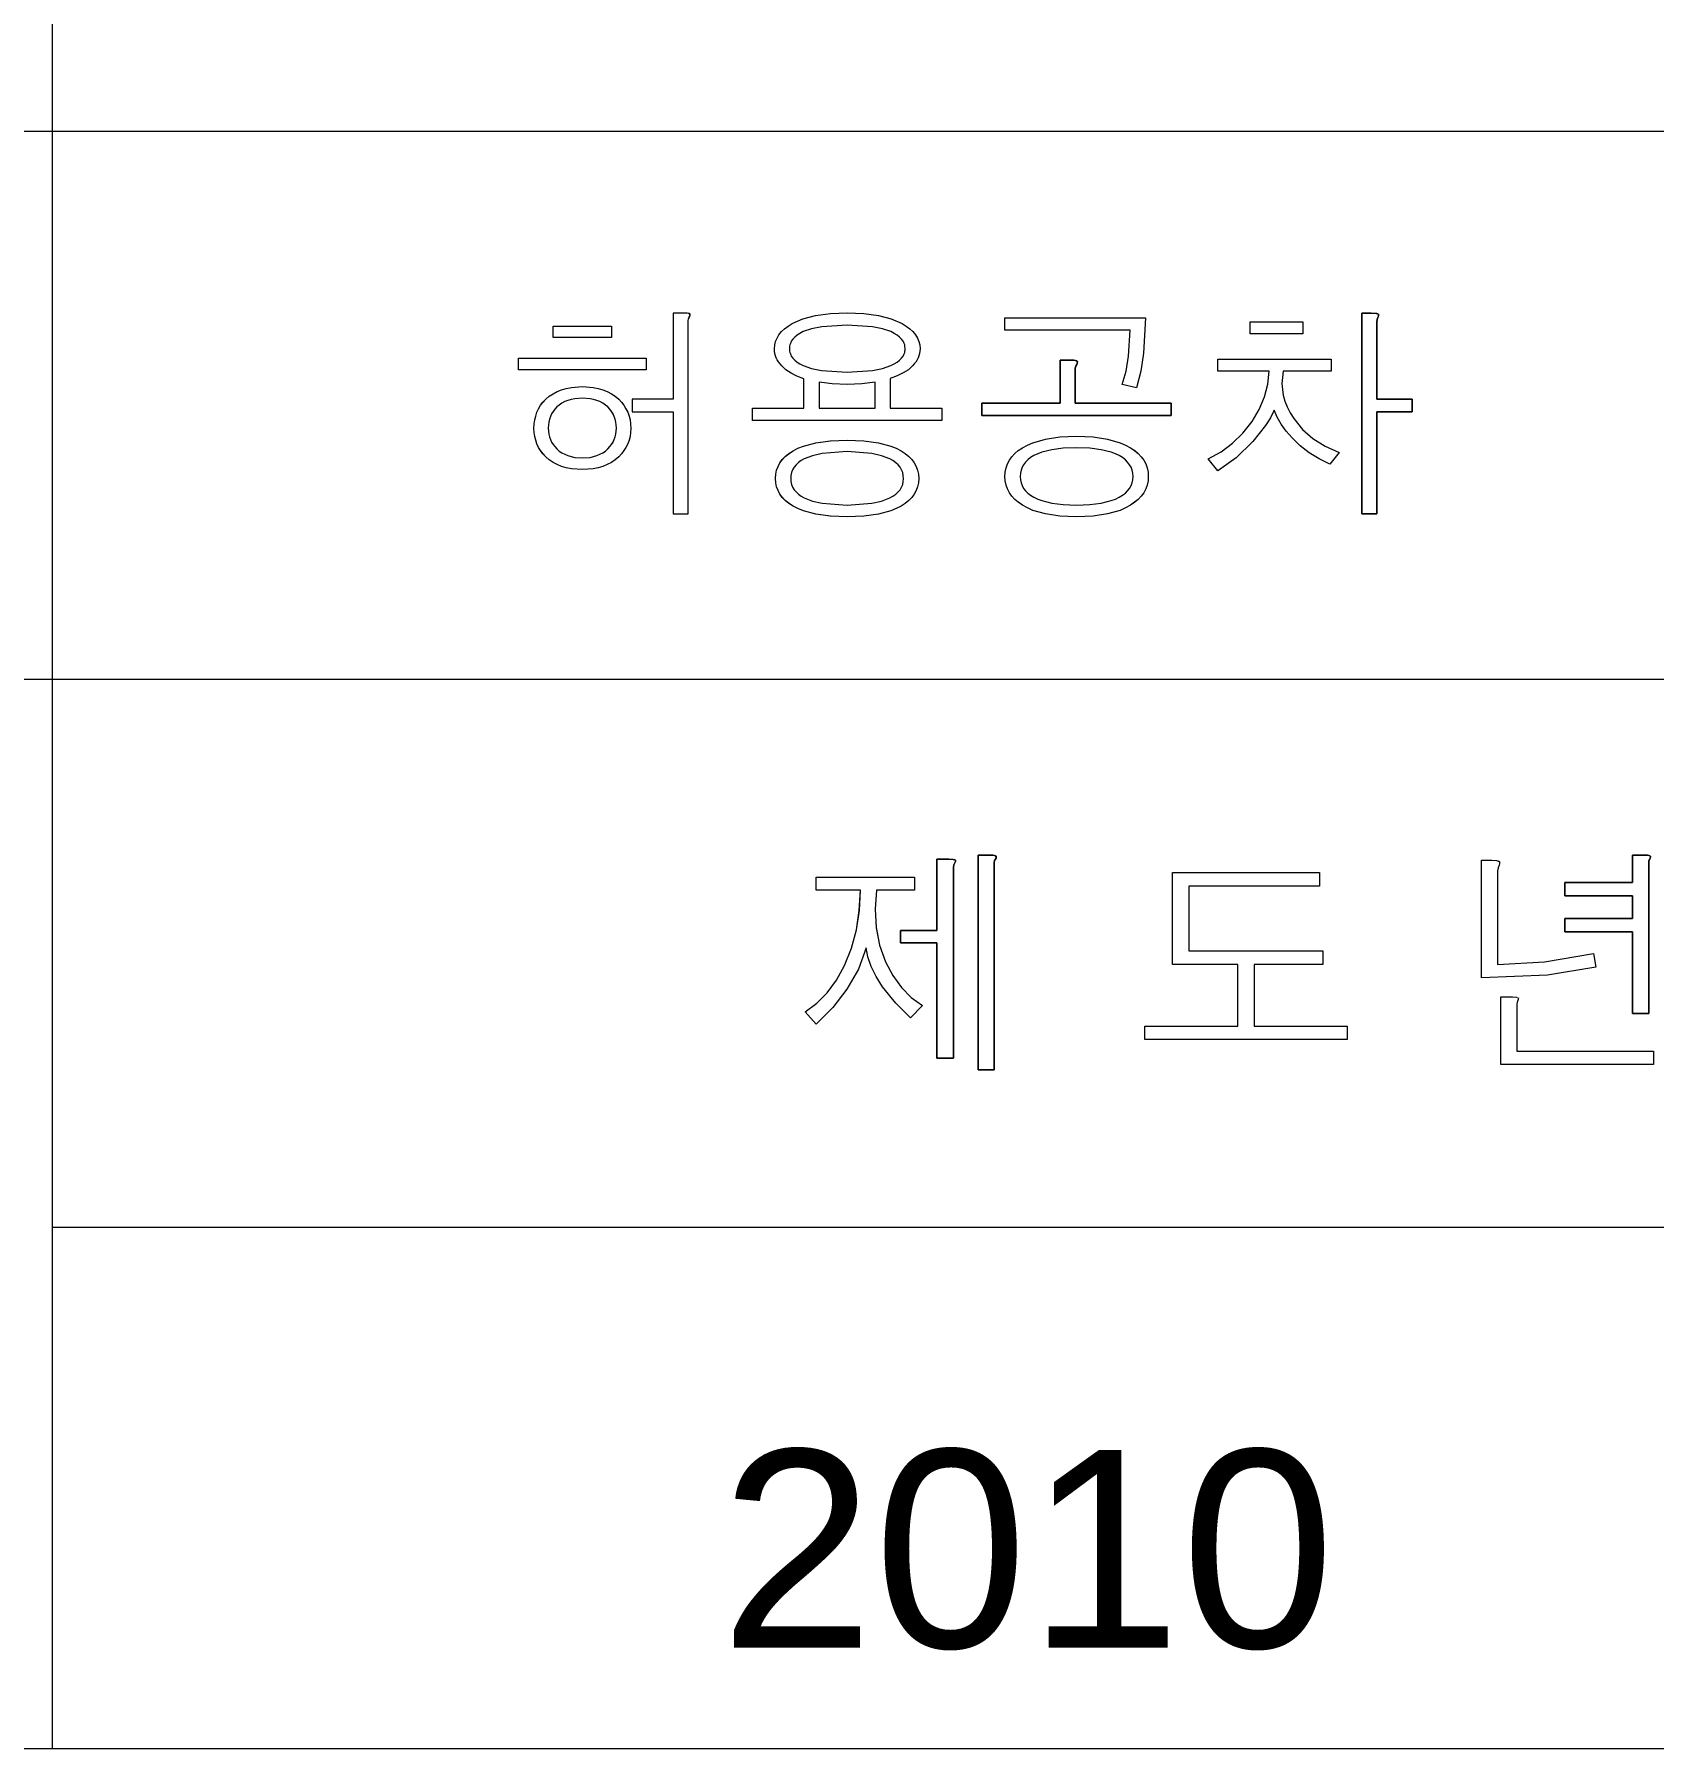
# Model space of a CAD drawing. Header units: inches. Extents: x -551 to -341, y 564 to 861.
# Drawn here: x -485.14 to -460.58, y 807.61 to 833.61 of the extents above; entities that cross this region are included whole.
import ezdxf

# ---------------------------------------------------------------- set-up
doc = ezdxf.new("R2010")
doc.units = ezdxf.units.IN
doc.header["$LTSCALE"] = 0.03937
doc.header["$MEASUREMENT"] = 0
doc.layers.add('______', color=7, linetype='Continuous')
doc.layers.add('______ 1', color=7, linetype='Continuous')

# ---------------------------------------------------------------- blocks, each defined once
blk = doc.blocks.new('BLOCK 19')
at = {"layer": '______ 1', "color": 18, "lineweight": 9}
blk.add_lwpolyline([(196.386, -28.618), (16.646, -28.618)], dxfattribs=at)
blk = doc.blocks.new('BLOCK 18')
at = {"layer": '______ 1', "color": 18, "lineweight": 9}
blk.add_lwpolyline([(196.386, -53.15), (16.646, -53.15)], dxfattribs=at)
blk = doc.blocks.new('BLOCK 17')
at = {"layer": '______ 1', "color": 18, "lineweight": 9}
blk.add_lwpolyline([(196.386, -36.931), (16.646, -36.931)], dxfattribs=at)
blk = doc.blocks.new('BLOCK 11')
at = {"layer": '______ 1', "color": 18, "lineweight": 9}
blk.add_lwpolyline([(196.386, -45.243), (66.517, -45.243)], dxfattribs=at)
blk = doc.blocks.new('BLOCK 2')
at = {"layer": '______ 1', "lineweight": 0}
for points in [[(77.579, -32.175), (77.532, -32.114), (77.511, -32.085), (77.497, -32.053), (77.486, -32.021), (77.477, -31.986), (77.471, -31.951), (77.471, -31.916), (77.473, -31.857), (77.486, -31.805), (77.509, -31.753), (77.538, -31.703), (77.576, -31.656), (77.62, -31.613), (77.675, -31.572), (77.739, -31.534), (77.902, -31.464), (78.094, -31.411), (78.319, -31.382), (78.573, -31.371), (78.824, -31.382), (79.048, -31.411), (79.241, -31.464), (79.404, -31.534), (79.468, -31.572), (79.523, -31.613), (79.57, -31.656), (79.608, -31.703), (79.637, -31.753), (79.66, -31.805), (79.672, -31.857), (79.678, -31.916), (79.675, -31.954), (79.669, -31.989), (79.66, -32.021), (79.648, -32.053), (79.634, -32.085), (79.613, -32.117), (79.59, -32.146), (79.564, -32.175), (79.5, -32.234), (79.421, -32.283), (79.328, -32.327), (79.226, -32.365), (79.226, -32.817), (80.007, -32.817), (80.007, -33.003), (77.135, -33.003), (77.135, -32.817), (77.917, -32.817), (77.917, -32.371), (77.811, -32.33), (77.721, -32.286), (77.643, -32.234), (77.579, -32.175)], [(83.095, -31.446), (83.069, -31.983), (83.025, -32.257), (82.961, -32.51), (82.742, -32.458), (82.803, -32.257), (82.841, -32.03), (82.864, -31.636), (80.966, -31.636), (80.966, -31.446), (83.095, -31.446)], [(74.999, -31.572), (74.999, -31.747), (74.112, -31.747), (74.112, -31.572), (74.999, -31.572)], [(77.905, -31.656), (77.855, -31.682), (77.815, -31.709), (77.777, -31.738), (77.748, -31.77), (77.724, -31.802), (77.716, -31.819), (77.71, -31.837), (77.704, -31.857), (77.698, -31.875), (77.695, -31.916), (77.698, -31.954), (77.704, -31.974), (77.71, -31.992), (77.716, -32.009), (77.724, -32.027), (77.748, -32.059), (77.777, -32.091), (77.815, -32.117), (77.855, -32.143), (77.905, -32.169), (78.033, -32.213), (78.185, -32.245), (78.573, -32.271), (78.955, -32.245), (79.107, -32.213), (79.234, -32.169), (79.284, -32.143), (79.328, -32.117), (79.366, -32.091), (79.398, -32.059), (79.421, -32.027), (79.43, -32.009), (79.439, -31.992), (79.445, -31.974), (79.447, -31.954), (79.45, -31.936), (79.45, -31.916), (79.447, -31.875), (79.445, -31.857), (79.439, -31.837), (79.43, -31.819), (79.421, -31.802), (79.398, -31.77), (79.366, -31.738), (79.328, -31.709), (79.284, -31.682), (79.234, -31.656), (79.107, -31.613), (78.955, -31.584), (78.573, -31.557), (78.188, -31.584), (78.033, -31.613), (77.905, -31.656)], [(85.483, -31.505), (85.483, -31.691), (84.687, -31.691), (84.687, -31.505), (85.483, -31.505)], [(75.525, -32.059), (75.525, -32.237), (73.587, -32.237), (73.587, -32.059), (75.525, -32.059)], [(81.803, -32.741), (81.803, -32.088), (81.975, -32.088), (82.01, -32.091), (82.037, -32.094), (82.045, -32.097), (82.054, -32.1), (82.057, -32.1), (82.06, -32.103), (82.063, -32.103), (82.063, -32.105), (82.063, -32.108), (82.066, -32.108), (82.066, -32.111), (82.066, -32.117), (82.063, -32.123), (82.06, -32.138), (82.054, -32.152), (82.04, -32.181), (82.033, -32.21), (82.033, -32.741), (83.488, -32.741), (83.488, -32.927), (80.616, -32.927), (80.616, -32.741), (81.803, -32.741)], [(85.914, -32.071), (85.914, -32.257), (85.188, -32.257), (85.174, -32.35), (85.168, -32.441), (85.174, -32.534), (85.188, -32.621), (85.212, -32.712), (85.246, -32.799), (85.29, -32.887), (85.346, -32.974), (85.48, -33.138), (85.638, -33.277), (85.824, -33.394), (86.037, -33.487), (85.894, -33.665), (85.731, -33.586), (85.582, -33.493), (85.445, -33.388), (85.322, -33.269), (85.229, -33.164), (85.153, -33.058), (85.095, -32.951), (85.051, -32.846), (84.993, -32.963), (84.92, -33.079), (84.728, -33.324), (84.473, -33.569), (84.194, -33.767), (84.048, -33.586), (84.244, -33.479), (84.418, -33.35), (84.576, -33.196), (84.713, -33.021), (84.824, -32.837), (84.903, -32.647), (84.955, -32.455), (84.975, -32.257), (84.194, -32.257), (84.194, -32.071), (85.914, -32.071)], [(75.106, -32.68), (75.147, -32.727), (75.185, -32.773), (75.217, -32.826), (75.243, -32.878), (75.263, -32.936), (75.278, -32.995), (75.287, -33.056), (75.29, -33.123), (75.287, -33.184), (75.278, -33.246), (75.263, -33.303), (75.243, -33.359), (75.217, -33.412), (75.185, -33.461), (75.147, -33.508), (75.106, -33.554), (75.051, -33.598), (74.996, -33.639), (74.932, -33.671), (74.867, -33.7), (74.795, -33.72), (74.718, -33.735), (74.555, -33.747), (74.389, -33.735), (74.311, -33.72), (74.24, -33.7), (74.173, -33.671), (74.112, -33.639), (74.053, -33.598), (74.001, -33.554), (73.958, -33.508), (73.922, -33.461), (73.891, -33.412), (73.867, -33.359), (73.847, -33.303), (73.832, -33.246), (73.824, -33.184), (73.821, -33.123), (73.824, -33.056), (73.832, -32.995), (73.847, -32.936), (73.867, -32.878), (73.891, -32.826), (73.922, -32.773), (73.958, -32.727), (74.001, -32.68), (74.053, -32.636), (74.112, -32.598), (74.173, -32.563), (74.24, -32.537), (74.311, -32.516), (74.389, -32.502), (74.555, -32.49), (74.718, -32.502), (74.795, -32.516), (74.867, -32.537), (74.932, -32.563), (74.996, -32.598), (75.051, -32.636), (75.106, -32.68)], [(78.795, -32.447), (78.57, -32.458), (78.343, -32.447), (78.147, -32.423), (78.147, -32.817), (78.995, -32.817), (78.995, -32.423), (78.795, -32.447)], [(74.167, -32.799), (74.138, -32.834), (74.112, -32.866), (74.089, -32.904), (74.071, -32.942), (74.056, -32.983), (74.048, -33.027), (74.041, -33.071), (74.039, -33.12), (74.041, -33.164), (74.048, -33.211), (74.056, -33.251), (74.071, -33.292), (74.089, -33.33), (74.112, -33.368), (74.138, -33.4), (74.167, -33.432), (74.205, -33.467), (74.243, -33.493), (74.287, -33.516), (74.334, -33.537), (74.383, -33.551), (74.439, -33.563), (74.555, -33.572), (74.672, -33.563), (74.724, -33.551), (74.773, -33.537), (74.82, -33.516), (74.864, -33.493), (74.905, -33.467), (74.943, -33.432), (74.972, -33.4), (74.999, -33.368), (75.019, -33.33), (75.039, -33.292), (75.054, -33.251), (75.063, -33.211), (75.069, -33.164), (75.071, -33.12), (75.069, -33.071), (75.063, -33.027), (75.054, -32.983), (75.039, -32.942), (75.019, -32.904), (74.999, -32.866), (74.972, -32.834), (74.943, -32.799), (74.905, -32.77), (74.864, -32.741), (74.82, -32.718), (74.773, -32.7), (74.724, -32.686), (74.672, -32.674), (74.555, -32.665), (74.439, -32.674), (74.383, -32.686), (74.334, -32.7), (74.287, -32.718), (74.243, -32.741), (74.205, -32.77), (74.167, -32.799)], [(82.87, -33.417), (82.934, -33.461), (82.987, -33.505), (83.034, -33.554), (83.071, -33.607), (83.101, -33.662), (83.121, -33.724), (83.136, -33.788), (83.138, -33.855), (83.136, -33.919), (83.121, -33.983), (83.101, -34.041), (83.071, -34.099), (83.034, -34.152), (82.987, -34.202), (82.934, -34.245), (82.87, -34.289), (82.795, -34.33), (82.713, -34.368), (82.523, -34.42), (82.302, -34.455), (82.051, -34.467), (81.8, -34.455), (81.579, -34.42), (81.39, -34.368), (81.305, -34.33), (81.231, -34.289), (81.167, -34.245), (81.115, -34.202), (81.069, -34.152), (81.033, -34.099), (81.004, -34.041), (80.984, -33.983), (80.97, -33.919), (80.966, -33.855), (80.97, -33.788), (80.984, -33.724), (81.004, -33.662), (81.033, -33.607), (81.069, -33.554), (81.115, -33.505), (81.167, -33.461), (81.231, -33.417), (81.305, -33.376), (81.39, -33.342), (81.579, -33.286), (81.8, -33.254), (82.051, -33.242), (82.302, -33.254), (82.523, -33.286), (82.713, -33.342), (82.795, -33.376), (82.87, -33.417)], [(79.389, -33.464), (79.45, -33.505), (79.506, -33.549), (79.553, -33.595), (79.59, -33.645), (79.62, -33.7), (79.64, -33.755), (79.655, -33.82), (79.657, -33.884), (79.655, -33.948), (79.64, -34.009), (79.62, -34.068), (79.59, -34.12), (79.553, -34.172), (79.506, -34.219), (79.45, -34.263), (79.389, -34.304), (79.316, -34.341), (79.232, -34.374), (79.045, -34.426), (78.824, -34.455), (78.57, -34.467), (78.316, -34.455), (78.097, -34.426), (77.908, -34.374), (77.824, -34.341), (77.751, -34.304), (77.687, -34.263), (77.634, -34.219), (77.587, -34.172), (77.553, -34.12), (77.523, -34.068), (77.502, -34.009), (77.488, -33.948), (77.486, -33.884), (77.488, -33.82), (77.502, -33.755), (77.523, -33.7), (77.553, -33.645), (77.587, -33.595), (77.634, -33.549), (77.687, -33.505), (77.751, -33.464), (77.824, -33.426), (77.908, -33.394), (78.097, -33.342), (78.316, -33.312), (78.57, -33.301), (78.824, -33.312), (79.045, -33.342), (79.232, -33.394), (79.316, -33.426), (79.389, -33.464)], [(77.922, -33.586), (77.873, -33.613), (77.832, -33.642), (77.797, -33.677), (77.768, -33.712), (77.745, -33.75), (77.728, -33.794), (77.718, -33.837), (77.716, -33.887), (77.718, -33.931), (77.728, -33.974), (77.745, -34.015), (77.768, -34.053), (77.797, -34.088), (77.832, -34.12), (77.873, -34.152), (77.922, -34.178), (78.045, -34.225), (78.194, -34.26), (78.57, -34.286), (78.946, -34.26), (79.095, -34.225), (79.217, -34.178), (79.267, -34.152), (79.311, -34.12), (79.346, -34.088), (79.374, -34.053), (79.398, -34.015), (79.416, -33.974), (79.424, -33.931), (79.427, -33.887), (79.424, -33.837), (79.416, -33.794), (79.398, -33.753), (79.374, -33.714), (79.346, -33.677), (79.311, -33.645), (79.267, -33.613), (79.217, -33.586), (79.095, -33.54), (78.946, -33.505), (78.57, -33.476), (78.194, -33.505), (78.045, -33.54), (77.922, -33.586)], [(81.404, -33.537), (81.354, -33.566), (81.313, -33.601), (81.276, -33.636), (81.246, -33.674), (81.226, -33.714), (81.209, -33.758), (81.2, -33.805), (81.197, -33.855), (81.2, -33.904), (81.209, -33.948), (81.226, -33.992), (81.246, -34.033), (81.276, -34.07), (81.313, -34.105), (81.354, -34.137), (81.404, -34.166), (81.462, -34.196), (81.527, -34.219), (81.675, -34.257), (81.85, -34.28), (82.051, -34.286), (82.252, -34.28), (82.427, -34.257), (82.576, -34.219), (82.64, -34.196), (82.698, -34.166), (82.748, -34.137), (82.792, -34.105), (82.826, -34.07), (82.855, -34.033), (82.879, -33.992), (82.897, -33.948), (82.906, -33.904), (82.908, -33.855), (82.906, -33.805), (82.897, -33.758), (82.879, -33.714), (82.855, -33.674), (82.826, -33.636), (82.792, -33.601), (82.748, -33.566), (82.698, -33.537), (82.64, -33.51), (82.576, -33.484), (82.427, -33.449), (82.252, -33.426), (82.051, -33.417), (81.85, -33.426), (81.675, -33.449), (81.527, -33.484), (81.462, -33.51), (81.404, -33.537)], [(79.934, -40.738), (79.934, -39.657), (80.112, -39.657), (80.179, -39.663), (80.203, -39.666), (80.208, -39.668), (80.211, -39.671), (80.215, -39.671), (80.215, -39.674), (80.217, -39.674), (80.217, -39.677), (80.217, -39.68), (80.217, -39.683), (80.215, -39.686), (80.211, -39.701), (80.203, -39.715), (80.188, -39.744), (80.185, -39.782), (80.185, -42.674), (79.934, -42.674), (79.934, -40.928), (79.383, -40.928), (79.383, -40.738), (79.934, -40.738)], [(80.751, -39.598), (80.783, -39.598), (80.806, -39.601), (80.815, -39.604), (80.824, -39.607), (80.826, -39.607), (80.83, -39.61), (80.832, -39.61), (80.832, -39.613), (80.832, -39.616), (80.832, -39.619), (80.832, -39.625), (80.832, -39.63), (80.83, -39.642), (80.821, -39.66), (80.806, -39.68), (80.803, -39.709), (80.803, -42.855), (80.558, -42.855), (80.558, -39.598), (80.751, -39.598)], [(88.462, -39.694), (88.465, -39.694), (88.465, -39.697), (88.468, -39.697), (88.468, -39.701), (88.468, -39.703), (88.468, -39.706), (88.468, -39.712), (88.468, -39.721), (88.465, -39.729), (88.46, -39.747), (88.445, -39.788), (88.436, -39.835), (88.436, -41.255), (89.151, -41.217), (89.893, -41.086), (89.929, -41.298), (89.197, -41.415), (88.192, -41.458), (88.192, -39.674), (88.349, -39.674), (88.424, -39.68), (88.439, -39.683), (88.447, -39.686), (88.457, -39.689), (88.46, -39.692), (88.462, -39.694)], [(90.486, -40.009), (90.486, -39.598), (90.681, -39.598), (90.71, -39.598), (90.733, -39.601), (90.739, -39.604), (90.748, -39.607), (90.751, -39.607), (90.754, -39.61), (90.757, -39.613), (90.757, -39.616), (90.76, -39.616), (90.76, -39.619), (90.76, -39.622), (90.757, -39.625), (90.754, -39.636), (90.746, -39.651), (90.733, -39.677), (90.731, -39.706), (90.731, -41.998), (90.486, -41.998), (90.486, -40.762), (89.457, -40.762), (89.457, -40.558), (90.486, -40.558), (90.486, -40.214), (89.457, -40.214), (89.457, -40.009), (90.486, -40.009)], [(79.593, -39.931), (79.593, -40.129), (79.019, -40.129), (78.995, -40.418), (79.01, -40.698), (79.065, -40.963), (79.156, -41.217), (79.264, -41.424), (79.395, -41.604), (79.543, -41.756), (79.713, -41.878), (79.535, -42.065), (79.308, -41.843), (79.109, -41.593), (79.013, -41.435), (78.937, -41.287), (78.888, -41.14), (78.862, -41.004), (78.742, -41.324), (78.567, -41.631), (78.357, -41.908), (78.1, -42.161), (77.934, -41.975), (78.112, -41.843), (78.27, -41.683), (78.41, -41.491), (78.532, -41.269), (78.637, -41.007), (78.713, -40.729), (78.756, -40.438), (78.774, -40.129), (78.1, -40.129), (78.1, -39.931), (79.593, -39.931)], [(85.736, -39.861), (85.736, -40.065), (83.754, -40.065), (83.754, -41.05), (85.786, -41.05), (85.786, -41.255), (84.745, -41.255), (84.745, -42.19), (86.156, -42.19), (86.156, -42.392), (83.086, -42.392), (83.086, -42.19), (84.5, -42.19), (84.5, -41.255), (83.509, -41.255), (83.509, -39.861), (85.736, -39.861)]]:
    blk.add_lwpolyline(points, dxfattribs=at)
for points, knots in [([(75.931, -32.68), (75.931, -32.68), (75.931, -31.376), (75.931, -31.376), (75.931, -31.376), (76.12, -31.376), (76.12, -31.376), (76.12, -31.376), (76.147, -31.376), (76.147, -31.376), (76.147, -31.376), (76.167, -31.379), (76.167, -31.379), (76.167, -31.379), (76.176, -31.382), (76.176, -31.382), (76.176, -31.382), (76.179, -31.382), (76.179, -31.382), (76.179, -31.382), (76.182, -31.385), (76.182, -31.385), (76.182, -31.385), (76.185, -31.385), (76.185, -31.385), (76.185, -31.385), (76.185, -31.388), (76.185, -31.388), (76.185, -31.388), (76.188, -31.391), (76.188, -31.391), (76.188, -31.391), (76.188, -31.391), (76.188, -31.391), (76.188, -31.391), (76.188, -31.391), (76.188, -31.391), (76.188, -31.391), (76.188, -31.394), (76.188, -31.394), (76.188, -31.394), (76.188, -31.394), (76.188, -31.394), (76.188, -31.394), (76.191, -31.397), (76.191, -31.397), (76.191, -31.397), (76.191, -31.4), (76.191, -31.4), (76.191, -31.4), (76.191, -31.403), (76.191, -31.403), (76.191, -31.403), (76.188, -31.408), (76.188, -31.408), (76.188, -31.408), (76.185, -31.42), (76.185, -31.42), (76.185, -31.42), (76.176, -31.437), (76.176, -31.437), (76.176, -31.437), (76.164, -31.464), (76.164, -31.464), (76.164, -31.464), (76.162, -31.493), (76.162, -31.493), (76.162, -31.493), (76.162, -34.42), (76.162, -34.42), (76.162, -34.42), (75.931, -34.42), (75.931, -34.42), (75.931, -34.42), (75.931, -32.872), (75.931, -32.872), (75.931, -32.872), (75.31, -32.872), (75.31, -32.872), (75.31, -32.872), (75.31, -32.68), (75.31, -32.68), (75.31, -32.68), (75.931, -32.68), (75.931, -32.68), (75.931, -32.68), (75.931, -32.68), (75.931, -32.68)], [0, 0, 0, 0, 1, 1, 1, 2, 2, 2, 3, 3, 3, 4, 4, 4, 5, 5, 5, 6, 6, 6, 7, 7, 7, 8, 8, 8, 9, 9, 9, 10, 10, 10, 11, 11, 11, 12, 12, 12, 13, 13, 13, 14, 14, 14, 15, 15, 15, 16, 16, 16, 17, 17, 17, 18, 18, 18, 19, 19, 19, 20, 20, 20, 21, 21, 21, 22, 22, 22, 23, 23, 23, 24, 24, 24, 25, 25, 25, 26, 26, 26, 27, 27, 27, 28, 28, 28, 29, 29, 29, 29]), ([(86.629, -31.391), (86.629, -31.391), (86.631, -31.394), (86.631, -31.394), (86.631, -31.394), (86.634, -31.394), (86.634, -31.394), (86.634, -31.394), (86.634, -31.397), (86.634, -31.397), (86.634, -31.397), (86.634, -31.4), (86.634, -31.4), (86.634, -31.4), (86.634, -31.4), (86.634, -31.4), (86.634, -31.4), (86.634, -31.403), (86.634, -31.403), (86.634, -31.403), (86.634, -31.406), (86.634, -31.406), (86.634, -31.406), (86.634, -31.408), (86.634, -31.408), (86.634, -31.408), (86.634, -31.414), (86.634, -31.414), (86.634, -31.414), (86.631, -31.423), (86.631, -31.423), (86.631, -31.423), (86.623, -31.441), (86.623, -31.441), (86.623, -31.441), (86.611, -31.47), (86.611, -31.47), (86.611, -31.47), (86.605, -31.505), (86.605, -31.505), (86.605, -31.505), (86.605, -32.68), (86.605, -32.68), (86.605, -32.68), (87.142, -32.68), (87.142, -32.68), (87.142, -32.68), (87.142, -32.872), (87.142, -32.872), (87.142, -32.872), (86.605, -32.872), (86.605, -32.872), (86.605, -32.872), (86.605, -34.42), (86.605, -34.42), (86.605, -34.42), (86.378, -34.42), (86.378, -34.42), (86.378, -34.42), (86.378, -31.376), (86.378, -31.376), (86.378, -31.376), (86.52, -31.376), (86.52, -31.376), (86.52, -31.376), (86.594, -31.379), (86.594, -31.379), (86.594, -31.379), (86.608, -31.382), (86.608, -31.382), (86.608, -31.382), (86.617, -31.385), (86.617, -31.385), (86.617, -31.385), (86.625, -31.388), (86.625, -31.388), (86.625, -31.388), (86.629, -31.391), (86.629, -31.391), (86.629, -31.391), (86.629, -31.391), (86.629, -31.391), (86.629, -31.391), (86.629, -31.391), (86.629, -31.391)], [0, 0, 0, 0, 1, 1, 1, 2, 2, 2, 3, 3, 3, 4, 4, 4, 5, 5, 5, 6, 6, 6, 7, 7, 7, 8, 8, 8, 9, 9, 9, 10, 10, 10, 11, 11, 11, 12, 12, 12, 13, 13, 13, 14, 14, 14, 15, 15, 15, 16, 16, 16, 17, 17, 17, 18, 18, 18, 19, 19, 19, 20, 20, 20, 21, 21, 21, 22, 22, 22, 23, 23, 23, 24, 24, 24, 25, 25, 25, 26, 26, 26, 27, 27, 27, 28, 28, 28, 28])]:
    blk.add_open_spline(points, degree=3, knots=knots, dxfattribs=at)
blk = doc.blocks.new('BLOCK 127')
at = {"layer": '______ 1', "color": 18, "lineweight": 9}
blk.add_lwpolyline([(77.922, -33.586), (77.873, -33.613), (77.832, -33.642), (77.797, -33.677), (77.768, -33.712), (77.745, -33.75), (77.728, -33.794), (77.718, -33.837), (77.716, -33.887), (77.718, -33.931), (77.728, -33.974), (77.745, -34.015), (77.768, -34.053), (77.797, -34.088), (77.832, -34.12), (77.873, -34.152), (77.922, -34.178), (78.045, -34.225), (78.194, -34.26), (78.573, -34.286), (78.946, -34.26), (79.095, -34.225), (79.217, -34.178), (79.267, -34.152), (79.311, -34.12), (79.346, -34.088), (79.374, -34.053), (79.398, -34.015), (79.416, -33.974), (79.424, -33.931), (79.427, -33.887), (79.424, -33.837), (79.416, -33.794), (79.398, -33.753), (79.374, -33.714), (79.346, -33.677), (79.311, -33.645), (79.267, -33.613), (79.217, -33.586), (79.095, -33.54), (78.946, -33.505), (78.573, -33.476), (78.194, -33.505), (78.045, -33.54), (77.922, -33.586)], dxfattribs=at)
blk = doc.blocks.new('BLOCK 126')
at = {"layer": '______ 1', "color": 18, "lineweight": 9}
blk.add_lwpolyline([(81.404, -33.537), (81.354, -33.566), (81.313, -33.601), (81.276, -33.636), (81.246, -33.674), (81.226, -33.714), (81.209, -33.758), (81.2, -33.805), (81.197, -33.855), (81.2, -33.904), (81.209, -33.948), (81.226, -33.992), (81.246, -34.033), (81.276, -34.07), (81.313, -34.105), (81.354, -34.137), (81.404, -34.166), (81.462, -34.196), (81.527, -34.219), (81.675, -34.257), (81.85, -34.28), (82.051, -34.286), (82.252, -34.28), (82.427, -34.257), (82.576, -34.219), (82.64, -34.196), (82.698, -34.166), (82.748, -34.137), (82.792, -34.105), (82.826, -34.07), (82.855, -34.033), (82.879, -33.992), (82.897, -33.948), (82.906, -33.904), (82.908, -33.855), (82.906, -33.805), (82.897, -33.758), (82.879, -33.714), (82.855, -33.674), (82.826, -33.636), (82.792, -33.601), (82.748, -33.566), (82.698, -33.537), (82.64, -33.51), (82.576, -33.484), (82.427, -33.449), (82.252, -33.426), (82.051, -33.417), (81.85, -33.426), (81.675, -33.449), (81.527, -33.484), (81.462, -33.51), (81.404, -33.537)], dxfattribs=at)
blk = doc.blocks.new('BLOCK 152')
at = {"layer": '______ 1', "color": 18, "lineweight": 9}
blk.add_open_spline([(90.486, -40.009), (90.486, -40.009), (90.486, -39.598), (90.486, -39.598), (90.486, -39.598), (90.681, -39.598), (90.681, -39.598), (90.681, -39.598), (90.71, -39.598), (90.71, -39.598), (90.71, -39.598), (90.733, -39.601), (90.733, -39.601), (90.739, -39.604), (90.748, -39.607), (90.748, -39.607), (90.76, -39.619), (90.76, -39.622), (90.76, -39.622), (90.757, -39.625), (90.754, -39.636), (90.754, -39.636), (90.746, -39.651), (90.733, -39.677), (90.733, -39.677), (90.733, -39.677), (90.731, -39.706), (90.731, -39.706), (90.731, -39.706), (90.731, -41.998), (90.731, -41.998), (90.731, -41.998), (90.486, -41.998), (90.486, -41.998), (90.486, -41.998), (90.486, -40.762), (90.486, -40.762), (90.486, -40.762), (89.457, -40.762), (89.457, -40.762), (89.457, -40.762), (89.457, -40.558), (89.457, -40.558), (89.457, -40.558), (90.486, -40.558), (90.486, -40.558), (90.486, -40.558), (90.486, -40.214), (90.486, -40.214), (90.486, -40.214), (89.457, -40.214), (89.457, -40.214), (89.457, -40.214), (89.457, -40.009), (89.457, -40.009), (89.457, -40.009), (90.486, -40.009), (90.486, -40.009)], degree=3, knots=[0, 0, 0, 0, 1, 1, 1, 2, 2, 2, 3, 3, 3, 4, 4, 4, 5, 5, 5, 6, 6, 6, 7, 7, 7, 8, 8, 8, 9, 9, 9, 10, 10, 10, 11, 11, 11, 12, 12, 12, 13, 13, 13, 14, 14, 14, 15, 15, 15, 16, 16, 16, 17, 17, 17, 18, 18, 18, 19, 19, 19, 19], dxfattribs=at)
blk = doc.blocks.new('BLOCK 151')
at = {"layer": '______ 1', "color": 18, "lineweight": 9}
blk.add_open_spline([(88.462, -39.694), (88.468, -39.706), (88.468, -39.712), (88.468, -39.712), (88.468, -39.721), (88.465, -39.729), (88.465, -39.729), (88.465, -39.729), (88.46, -39.747), (88.46, -39.747), (88.46, -39.747), (88.445, -39.788), (88.445, -39.788), (88.445, -39.788), (88.436, -39.835), (88.436, -39.835), (88.436, -39.835), (88.436, -41.255), (88.436, -41.255), (88.436, -41.255), (89.151, -41.217), (89.151, -41.217), (89.151, -41.217), (89.893, -41.086), (89.893, -41.086), (89.893, -41.086), (89.929, -41.298), (89.929, -41.298), (89.929, -41.298), (89.197, -41.415), (89.197, -41.415), (89.197, -41.415), (88.192, -41.458), (88.192, -41.458), (88.192, -41.458), (88.192, -39.674), (88.192, -39.674), (88.192, -39.674), (88.349, -39.674), (88.349, -39.674), (88.349, -39.674), (88.424, -39.68), (88.424, -39.68), (88.439, -39.683), (88.447, -39.686), (88.447, -39.686)], degree=3, knots=[0, 0, 0, 0, 1, 1, 1, 2, 2, 2, 3, 3, 3, 4, 4, 4, 5, 5, 5, 6, 6, 6, 7, 7, 7, 8, 8, 8, 9, 9, 9, 10, 10, 10, 11, 11, 11, 12, 12, 12, 13, 13, 13, 14, 14, 14, 15, 15, 15, 15], dxfattribs=at)
blk = doc.blocks.new('BLOCK 150')
at = {"layer": '______ 1', "color": 18, "lineweight": 9}
blk.add_open_spline([(86.631, -31.391), (86.634, -31.406), (86.634, -31.408), (86.634, -31.408), (86.631, -31.423), (86.623, -31.441), (86.623, -31.441), (86.623, -31.441), (86.611, -31.47), (86.611, -31.47), (86.611, -31.47), (86.605, -31.505), (86.605, -31.505), (86.605, -31.505), (86.605, -32.68), (86.605, -32.68), (86.605, -32.68), (87.144, -32.68), (87.144, -32.68), (87.144, -32.68), (87.144, -32.872), (87.144, -32.872), (87.144, -32.872), (86.605, -32.872), (86.605, -32.872), (86.605, -32.872), (86.605, -34.42), (86.605, -34.42), (86.605, -34.42), (86.378, -34.42), (86.378, -34.42), (86.378, -34.42), (86.378, -31.376), (86.378, -31.376), (86.378, -31.376), (86.52, -31.376), (86.52, -31.376), (86.52, -31.376), (86.594, -31.379), (86.594, -31.379), (86.605, -31.382), (86.617, -31.385), (86.617, -31.385)], degree=3, knots=[0, 0, 0, 0, 1, 1, 1, 2, 2, 2, 3, 3, 3, 4, 4, 4, 5, 5, 5, 6, 6, 6, 7, 7, 7, 8, 8, 8, 9, 9, 9, 10, 10, 10, 11, 11, 11, 12, 12, 12, 13, 13, 13, 14, 14, 14, 14], dxfattribs=at)
blk = doc.blocks.new('BLOCK 147')
at = {"layer": '______ 1', "color": 18, "lineweight": 9}
blk.add_open_spline([(88.754, -41.762), (88.754, -41.776), (88.751, -41.788), (88.751, -41.788), (88.742, -41.803), (88.733, -41.829), (88.733, -41.829), (88.733, -41.829), (88.728, -41.858), (88.728, -41.858), (88.728, -41.858), (88.728, -42.572), (88.728, -42.572), (88.728, -42.572), (90.804, -42.572), (90.804, -42.572), (90.804, -42.572), (90.804, -42.773), (90.804, -42.773), (90.804, -42.773), (88.486, -42.773), (88.486, -42.773), (88.486, -42.773), (88.486, -41.747), (88.486, -41.747), (88.486, -41.747), (88.666, -41.747), (88.666, -41.747), (88.666, -41.747), (88.725, -41.753), (88.725, -41.753), (88.733, -41.753), (88.742, -41.756), (88.742, -41.756)], degree=3, knots=[0, 0, 0, 0, 1, 1, 1, 2, 2, 2, 3, 3, 3, 4, 4, 4, 5, 5, 5, 6, 6, 6, 7, 7, 7, 8, 8, 8, 9, 9, 9, 10, 10, 10, 11, 11, 11, 11], dxfattribs=at)
blk = doc.blocks.new('BLOCK 136')
at = {"layer": '______ 1', "color": 18, "lineweight": 9}
blk.add_lwpolyline([(75.525, -32.059), (75.525, -32.237), (73.587, -32.237), (73.587, -32.059), (75.525, -32.059)], dxfattribs=at)
blk = doc.blocks.new('BLOCK 135')
at = {"layer": '______ 1', "color": 18, "lineweight": 9}
blk.add_lwpolyline([(74.999, -31.572), (74.999, -31.747), (74.112, -31.747), (74.112, -31.572), (74.999, -31.572)], dxfattribs=at)
blk = doc.blocks.new('BLOCK 134')
at = {"layer": '______ 1', "color": 18, "lineweight": 9}
blk.add_lwpolyline([(77.905, -31.656), (77.855, -31.682), (77.815, -31.709), (77.777, -31.738), (77.748, -31.77), (77.724, -31.802), (77.716, -31.819), (77.71, -31.837), (77.704, -31.857), (77.698, -31.875), (77.695, -31.916), (77.698, -31.954), (77.704, -31.974), (77.71, -31.992), (77.716, -32.009), (77.724, -32.027), (77.748, -32.059), (77.777, -32.091), (77.815, -32.117), (77.855, -32.143), (77.905, -32.169), (78.033, -32.213), (78.185, -32.245), (78.573, -32.271), (78.955, -32.245), (79.107, -32.213), (79.234, -32.169), (79.284, -32.143), (79.328, -32.117), (79.366, -32.091), (79.398, -32.059), (79.421, -32.027), (79.43, -32.009), (79.439, -31.992), (79.445, -31.974), (79.447, -31.954), (79.45, -31.936), (79.45, -31.916), (79.447, -31.875), (79.445, -31.857), (79.439, -31.837), (79.43, -31.819), (79.421, -31.802), (79.398, -31.77), (79.366, -31.738), (79.328, -31.709), (79.284, -31.682), (79.234, -31.656), (79.107, -31.613), (78.955, -31.584), (78.573, -31.557), (78.188, -31.584), (78.033, -31.613), (77.905, -31.656)], dxfattribs=at)
blk = doc.blocks.new('BLOCK 133')
at = {"layer": '______ 1', "color": 18, "lineweight": 9}
blk.add_lwpolyline([(85.483, -31.505), (85.483, -31.691), (84.687, -31.691), (84.687, -31.505), (85.483, -31.505)], dxfattribs=at)
blk = doc.blocks.new('BLOCK 132')
at = {"layer": '______ 1', "color": 18, "lineweight": 9}
blk.add_lwpolyline([(75.106, -32.68), (75.147, -32.727), (75.185, -32.773), (75.217, -32.826), (75.243, -32.878), (75.263, -32.936), (75.278, -32.995), (75.287, -33.056), (75.29, -33.123), (75.287, -33.184), (75.278, -33.246), (75.263, -33.303), (75.243, -33.359), (75.217, -33.412), (75.185, -33.461), (75.147, -33.508), (75.106, -33.554), (75.051, -33.598), (74.996, -33.639), (74.932, -33.671), (74.867, -33.7), (74.795, -33.72), (74.718, -33.735), (74.555, -33.747), (74.389, -33.735), (74.311, -33.72), (74.24, -33.7), (74.173, -33.671), (74.112, -33.639), (74.053, -33.598), (74.001, -33.554), (73.96, -33.508), (73.922, -33.461), (73.891, -33.412), (73.867, -33.359), (73.847, -33.303), (73.832, -33.246), (73.824, -33.184), (73.821, -33.123), (73.824, -33.056), (73.832, -32.995), (73.847, -32.936), (73.867, -32.878), (73.891, -32.826), (73.922, -32.773), (73.96, -32.727), (74.001, -32.68), (74.053, -32.636), (74.112, -32.598), (74.173, -32.563), (74.24, -32.537), (74.311, -32.516), (74.389, -32.502), (74.555, -32.49), (74.718, -32.502), (74.795, -32.516), (74.867, -32.537), (74.932, -32.563), (74.996, -32.598), (75.051, -32.636), (75.106, -32.68)], dxfattribs=at)
blk = doc.blocks.new('BLOCK 131')
at = {"layer": '______ 1', "color": 18, "lineweight": 9}
blk.add_lwpolyline([(74.167, -32.799), (74.138, -32.834), (74.112, -32.866), (74.089, -32.904), (74.071, -32.942), (74.056, -32.983), (74.048, -33.027), (74.041, -33.071), (74.039, -33.12), (74.041, -33.164), (74.048, -33.211), (74.056, -33.251), (74.071, -33.292), (74.089, -33.33), (74.112, -33.368), (74.138, -33.4), (74.167, -33.432), (74.205, -33.467), (74.243, -33.493), (74.287, -33.516), (74.334, -33.537), (74.383, -33.551), (74.439, -33.563), (74.555, -33.572), (74.672, -33.563), (74.724, -33.551), (74.773, -33.537), (74.82, -33.516), (74.864, -33.493), (74.905, -33.467), (74.943, -33.432), (74.972, -33.4), (74.999, -33.368), (75.022, -33.33), (75.039, -33.292), (75.054, -33.251), (75.063, -33.211), (75.069, -33.164), (75.071, -33.12), (75.069, -33.071), (75.063, -33.027), (75.054, -32.983), (75.039, -32.942), (75.022, -32.904), (74.999, -32.866), (74.972, -32.834), (74.943, -32.799), (74.905, -32.77), (74.864, -32.741), (74.82, -32.718), (74.773, -32.7), (74.724, -32.683), (74.672, -32.674), (74.555, -32.665), (74.439, -32.674), (74.383, -32.683), (74.334, -32.7), (74.287, -32.718), (74.243, -32.741), (74.205, -32.77), (74.167, -32.799)], dxfattribs=at)
blk = doc.blocks.new('BLOCK 130')
at = {"layer": '______ 1', "color": 18, "lineweight": 9}
blk.add_lwpolyline([(79.389, -33.464), (79.453, -33.505), (79.506, -33.549), (79.553, -33.595), (79.59, -33.645), (79.62, -33.7), (79.64, -33.755), (79.655, -33.82), (79.657, -33.884), (79.655, -33.948), (79.64, -34.009), (79.62, -34.068), (79.59, -34.12), (79.553, -34.172), (79.506, -34.219), (79.453, -34.263), (79.389, -34.304), (79.316, -34.341), (79.232, -34.374), (79.045, -34.426), (78.824, -34.455), (78.57, -34.467), (78.319, -34.455), (78.097, -34.426), (77.908, -34.374), (77.824, -34.341), (77.751, -34.304), (77.69, -34.263), (77.634, -34.219), (77.59, -34.172), (77.553, -34.12), (77.523, -34.068), (77.502, -34.009), (77.488, -33.948), (77.486, -33.884), (77.488, -33.82), (77.502, -33.755), (77.523, -33.7), (77.553, -33.645), (77.59, -33.595), (77.634, -33.549), (77.69, -33.505), (77.751, -33.464), (77.824, -33.426), (77.908, -33.394), (78.097, -33.342), (78.319, -33.312), (78.57, -33.301), (78.824, -33.312), (79.045, -33.342), (79.232, -33.394), (79.316, -33.426), (79.389, -33.464)], dxfattribs=at)
blk = doc.blocks.new('BLOCK 129')
at = {"layer": '______ 1', "color": 18, "lineweight": 9}
blk.add_lwpolyline([(82.87, -33.417), (82.932, -33.461), (82.987, -33.505), (83.034, -33.554), (83.071, -33.607), (83.101, -33.662), (83.121, -33.724), (83.136, -33.788), (83.138, -33.855), (83.136, -33.919), (83.121, -33.983), (83.101, -34.041), (83.071, -34.099), (83.034, -34.152), (82.987, -34.202), (82.932, -34.245), (82.87, -34.289), (82.795, -34.33), (82.713, -34.368), (82.523, -34.42), (82.302, -34.455), (82.051, -34.467), (81.8, -34.455), (81.579, -34.42), (81.39, -34.368), (81.305, -34.33), (81.231, -34.289), (81.167, -34.245), (81.115, -34.202), (81.069, -34.152), (81.033, -34.099), (81.004, -34.041), (80.984, -33.983), (80.97, -33.919), (80.966, -33.855), (80.97, -33.788), (80.984, -33.724), (81.004, -33.662), (81.033, -33.607), (81.069, -33.554), (81.115, -33.505), (81.167, -33.461), (81.231, -33.417), (81.305, -33.376), (81.39, -33.342), (81.579, -33.286), (81.8, -33.254), (82.051, -33.242), (82.302, -33.254), (82.523, -33.286), (82.713, -33.342), (82.795, -33.376), (82.87, -33.417)], dxfattribs=at)
blk = doc.blocks.new('BLOCK 128')
at = {"layer": '______ 1', "color": 18, "lineweight": 9}
blk.add_lwpolyline([(79.593, -39.931), (79.593, -40.129), (79.019, -40.129), (78.995, -40.418), (79.01, -40.695), (79.065, -40.963), (79.156, -41.217), (79.264, -41.424), (79.395, -41.604), (79.543, -41.756), (79.713, -41.878), (79.535, -42.065), (79.308, -41.843), (79.109, -41.593), (79.013, -41.435), (78.937, -41.287), (78.888, -41.14), (78.862, -41.004), (78.742, -41.324), (78.567, -41.631), (78.357, -41.908), (78.104, -42.161), (77.934, -41.975), (78.112, -41.843), (78.27, -41.683), (78.41, -41.491), (78.532, -41.269), (78.637, -41.007), (78.713, -40.729), (78.759, -40.438), (78.774, -40.129), (78.104, -40.129), (78.104, -39.931), (79.593, -39.931)], dxfattribs=at)
blk = doc.blocks.new('BLOCK 125')
at = {"layer": '______ 1', "color": 18, "lineweight": 9}
blk.add_lwpolyline([(78.795, -32.447), (78.573, -32.458), (78.343, -32.447), (78.147, -32.423), (78.147, -32.817), (78.995, -32.817), (78.995, -32.423), (78.795, -32.447)], dxfattribs=at)
blk = doc.blocks.new('BLOCK 124')
at = {"layer": '______ 1', "color": 18, "lineweight": 9}
blk.add_open_spline([(75.931, -32.68), (75.931, -32.68), (75.931, -31.376), (75.931, -31.376), (75.931, -31.376), (76.12, -31.376), (76.12, -31.376), (76.12, -31.376), (76.147, -31.376), (76.147, -31.376), (76.147, -31.376), (76.167, -31.379), (76.167, -31.379), (76.182, -31.385), (76.182, -31.385), (76.182, -31.385), (76.191, -31.4), (76.191, -31.403), (76.191, -31.403), (76.188, -31.408), (76.185, -31.42), (76.185, -31.42), (76.185, -31.42), (76.179, -31.437), (76.179, -31.437), (76.179, -31.437), (76.164, -31.464), (76.164, -31.464), (76.164, -31.464), (76.162, -31.493), (76.162, -31.493), (76.162, -31.493), (76.162, -34.42), (76.162, -34.42), (76.162, -34.42), (75.931, -34.42), (75.931, -34.42), (75.931, -34.42), (75.931, -32.872), (75.931, -32.872), (75.931, -32.872), (75.31, -32.872), (75.31, -32.872), (75.31, -32.872), (75.31, -32.68), (75.31, -32.68), (75.31, -32.68), (75.931, -32.68), (75.931, -32.68)], degree=3, knots=[0, 0, 0, 0, 1, 1, 1, 2, 2, 2, 3, 3, 3, 4, 4, 4, 5, 5, 5, 6, 6, 6, 7, 7, 7, 8, 8, 8, 9, 9, 9, 10, 10, 10, 11, 11, 11, 12, 12, 12, 13, 13, 13, 14, 14, 14, 15, 15, 15, 16, 16, 16, 16], dxfattribs=at)
blk = doc.blocks.new('BLOCK 123')
at = {"layer": '______ 1', "color": 18, "lineweight": 9}
blk.add_lwpolyline([(77.579, -32.175), (77.532, -32.114), (77.511, -32.085), (77.497, -32.053), (77.486, -32.021), (77.477, -31.986), (77.471, -31.951), (77.471, -31.916), (77.473, -31.857), (77.486, -31.805), (77.509, -31.753), (77.538, -31.703), (77.576, -31.656), (77.62, -31.613), (77.675, -31.572), (77.739, -31.534), (77.902, -31.464), (78.094, -31.411), (78.319, -31.382), (78.573, -31.371), (78.824, -31.382), (79.048, -31.411), (79.241, -31.464), (79.404, -31.534), (79.468, -31.572), (79.523, -31.613), (79.57, -31.656), (79.608, -31.703), (79.64, -31.753), (79.66, -31.805), (79.672, -31.857), (79.678, -31.916), (79.675, -31.954), (79.669, -31.989), (79.66, -32.021), (79.648, -32.053), (79.634, -32.085), (79.613, -32.117), (79.59, -32.146), (79.564, -32.175), (79.5, -32.234), (79.421, -32.283), (79.328, -32.327), (79.226, -32.365), (79.226, -32.817), (80.007, -32.817), (80.007, -33.003), (77.135, -33.003), (77.135, -32.817), (77.917, -32.817), (77.917, -32.371), (77.811, -32.33), (77.721, -32.286), (77.643, -32.234), (77.579, -32.175)], dxfattribs=at)
blk = doc.blocks.new('BLOCK 122')
at = {"layer": '______ 1', "color": 18, "lineweight": 9}
blk.add_open_spline([(81.803, -32.741), (81.803, -32.741), (81.803, -32.088), (81.803, -32.088), (81.803, -32.088), (81.975, -32.088), (81.975, -32.088), (81.975, -32.088), (82.01, -32.091), (82.01, -32.091), (82.01, -32.091), (82.037, -32.094), (82.037, -32.094), (82.045, -32.097), (82.054, -32.1), (82.054, -32.1), (82.066, -32.111), (82.066, -32.117), (82.066, -32.117), (82.066, -32.123), (82.06, -32.138), (82.06, -32.138), (82.06, -32.138), (82.054, -32.152), (82.054, -32.152), (82.054, -32.152), (82.04, -32.181), (82.04, -32.181), (82.04, -32.181), (82.033, -32.21), (82.033, -32.21), (82.033, -32.21), (82.033, -32.741), (82.033, -32.741), (82.033, -32.741), (83.488, -32.741), (83.488, -32.741), (83.488, -32.741), (83.488, -32.927), (83.488, -32.927), (83.488, -32.927), (80.616, -32.927), (80.616, -32.927), (80.616, -32.927), (80.616, -32.741), (80.616, -32.741), (80.616, -32.741), (81.803, -32.741), (81.803, -32.741)], degree=3, knots=[0, 0, 0, 0, 1, 1, 1, 2, 2, 2, 3, 3, 3, 4, 4, 4, 5, 5, 5, 6, 6, 6, 7, 7, 7, 8, 8, 8, 9, 9, 9, 10, 10, 10, 11, 11, 11, 12, 12, 12, 13, 13, 13, 14, 14, 14, 15, 15, 15, 16, 16, 16, 16], dxfattribs=at)
blk = doc.blocks.new('BLOCK 121')
at = {"layer": '______ 1', "color": 18, "lineweight": 9}
blk.add_lwpolyline([(83.095, -31.446), (83.069, -31.983), (83.025, -32.257), (82.961, -32.51), (82.745, -32.458), (82.803, -32.257), (82.841, -32.03), (82.864, -31.636), (80.966, -31.636), (80.966, -31.446), (83.095, -31.446)], dxfattribs=at)
blk = doc.blocks.new('BLOCK 120')
at = {"layer": '______ 1', "color": 18, "lineweight": 9}
blk.add_open_spline([(80.751, -39.598), (80.751, -39.598), (80.783, -39.598), (80.783, -39.598), (80.783, -39.598), (80.806, -39.601), (80.806, -39.601), (80.815, -39.604), (80.824, -39.607), (80.824, -39.607), (80.835, -39.619), (80.832, -39.625), (80.832, -39.625), (80.832, -39.63), (80.83, -39.642), (80.83, -39.642), (80.83, -39.642), (80.821, -39.66), (80.821, -39.66), (80.821, -39.66), (80.806, -39.68), (80.806, -39.68), (80.806, -39.68), (80.803, -39.709), (80.803, -39.709), (80.803, -39.709), (80.803, -42.855), (80.803, -42.855), (80.803, -42.855), (80.558, -42.855), (80.558, -42.855), (80.558, -42.855), (80.558, -39.598), (80.558, -39.598), (80.558, -39.598), (80.751, -39.598), (80.751, -39.598)], degree=3, knots=[0, 0, 0, 0, 1, 1, 1, 2, 2, 2, 3, 3, 3, 4, 4, 4, 5, 5, 5, 6, 6, 6, 7, 7, 7, 8, 8, 8, 9, 9, 9, 10, 10, 10, 11, 11, 11, 12, 12, 12, 12], dxfattribs=at)
blk = doc.blocks.new('BLOCK 119')
at = {"layer": '______ 1', "color": 18, "lineweight": 9}
blk.add_open_spline([(79.934, -40.738), (79.934, -40.738), (79.934, -39.657), (79.934, -39.657), (79.934, -39.657), (80.112, -39.657), (80.112, -39.657), (80.112, -39.657), (80.179, -39.663), (80.179, -39.663), (80.179, -39.663), (80.203, -39.666), (80.203, -39.666), (80.217, -39.674), (80.217, -39.677), (80.217, -39.677), (80.215, -39.686), (80.211, -39.701), (80.211, -39.701), (80.211, -39.701), (80.203, -39.715), (80.203, -39.715), (80.203, -39.715), (80.188, -39.744), (80.188, -39.744), (80.188, -39.744), (80.185, -39.782), (80.185, -39.782), (80.185, -39.782), (80.185, -42.674), (80.185, -42.674), (80.185, -42.674), (79.934, -42.674), (79.934, -42.674), (79.934, -42.674), (79.934, -40.928), (79.934, -40.928), (79.934, -40.928), (79.383, -40.928), (79.383, -40.928), (79.383, -40.928), (79.383, -40.738), (79.383, -40.738), (79.383, -40.738), (79.934, -40.738), (79.934, -40.738)], degree=3, knots=[0, 0, 0, 0, 1, 1, 1, 2, 2, 2, 3, 3, 3, 4, 4, 4, 5, 5, 5, 6, 6, 6, 7, 7, 7, 8, 8, 8, 9, 9, 9, 10, 10, 10, 11, 11, 11, 12, 12, 12, 13, 13, 13, 14, 14, 14, 15, 15, 15, 15], dxfattribs=at)
blk = doc.blocks.new('BLOCK 118')
at = {"layer": '______ 1', "color": 18, "lineweight": 9}
blk.add_lwpolyline([(85.736, -39.861), (85.736, -40.065), (83.754, -40.065), (83.754, -41.05), (85.786, -41.05), (85.786, -41.255), (84.745, -41.255), (84.745, -42.19), (86.156, -42.19), (86.156, -42.392), (83.086, -42.392), (83.086, -42.19), (84.5, -42.19), (84.5, -41.255), (83.509, -41.255), (83.509, -39.861), (85.736, -39.861)], dxfattribs=at)
blk = doc.blocks.new('BLOCK 117')
at = {"layer": '______ 1', "color": 18, "lineweight": 9}
blk.add_lwpolyline([(85.914, -32.071), (85.914, -32.257), (85.188, -32.257), (85.174, -32.35), (85.168, -32.441), (85.174, -32.534), (85.188, -32.621), (85.212, -32.712), (85.246, -32.799), (85.29, -32.887), (85.346, -32.974), (85.48, -33.138), (85.638, -33.277), (85.824, -33.394), (86.037, -33.487), (85.894, -33.665), (85.731, -33.586), (85.582, -33.493), (85.445, -33.388), (85.322, -33.269), (85.229, -33.164), (85.153, -33.058), (85.095, -32.951), (85.051, -32.846), (84.993, -32.963), (84.92, -33.079), (84.728, -33.324), (84.473, -33.569), (84.194, -33.767), (84.048, -33.586), (84.244, -33.479), (84.418, -33.35), (84.576, -33.196), (84.713, -33.021), (84.824, -32.837), (84.903, -32.647), (84.955, -32.455), (84.975, -32.257), (84.194, -32.257), (84.194, -32.071), (85.914, -32.071)], dxfattribs=at)
blk = doc.blocks.new('BLOCK 116')
at = {"layer": '______ 1', "color": 18, "lineweight": 9}
blk.add_lwpolyline([(66.517, -53.15), (66.517, -10.437)], dxfattribs=at)

msp = doc.modelspace()

# ---------------------------------------------------------------- block references
at = {"layer": '______ 1'}
for name in ['BLOCK 116', 'BLOCK 2', 'BLOCK 19', 'BLOCK 124', 'BLOCK 123', 'BLOCK 121', 'BLOCK 150', 'BLOCK 135', 'BLOCK 134', 'BLOCK 133', 'BLOCK 136', 'BLOCK 122', 'BLOCK 117', 'BLOCK 132', 'BLOCK 125', 'BLOCK 131', 'BLOCK 129', 'BLOCK 130', 'BLOCK 127', 'BLOCK 126', 'BLOCK 17', 'BLOCK 119', 'BLOCK 120', 'BLOCK 151', 'BLOCK 152', 'BLOCK 128', 'BLOCK 118', 'BLOCK 147', 'BLOCK 11', 'BLOCK 18']:
    msp.add_blockref(name, (-551.3856, 860.76034), dxfattribs=at)

# ---------------------------------------------------------------- texts
at = {"layer": '______', "insert": (-474.73976, 809.1), "char_height": 3, "width": 11.9638554, "attachment_point": 7, "line_spacing_factor": 0.963855}
msp.add_mtext('\\fArial;2010', dxfattribs=at)

doc.saveas('drawing.dxf')
